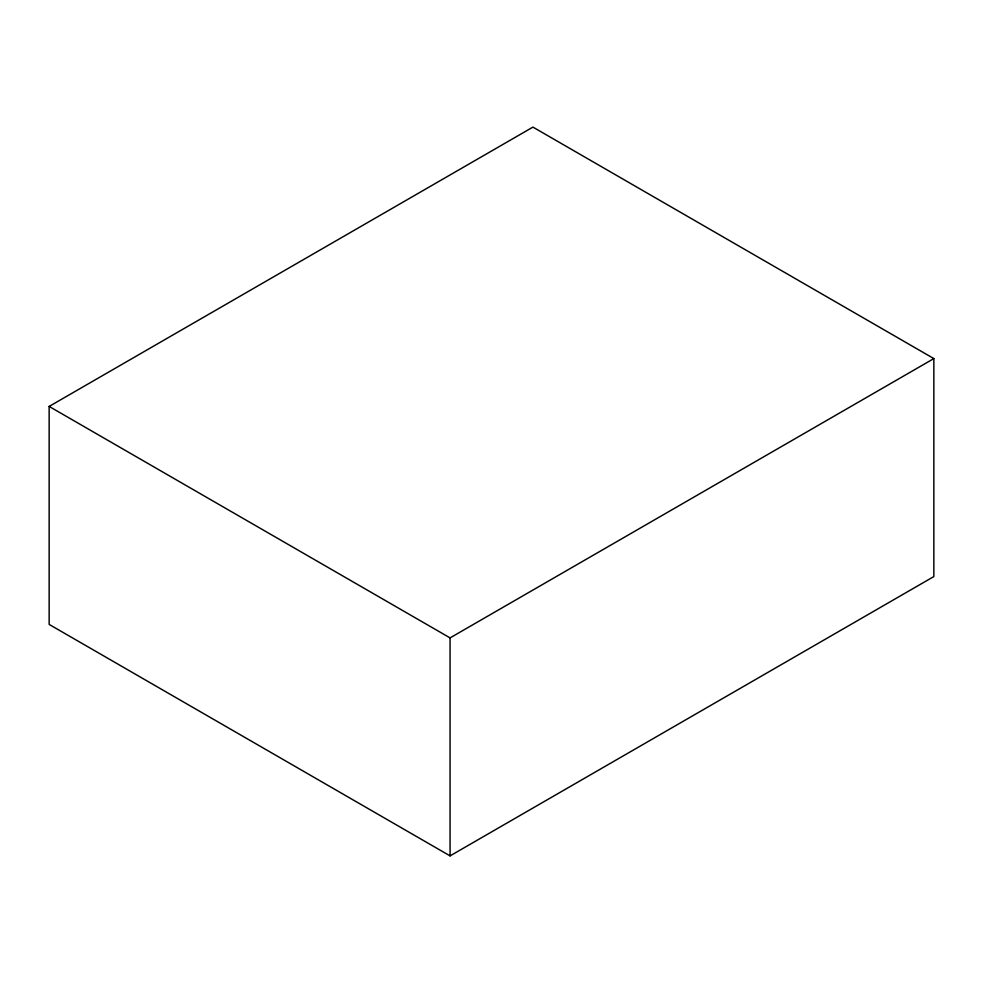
<?xml version="1.0" encoding="UTF-8"?>
<svg xmlns="http://www.w3.org/2000/svg" width="983" height="983" viewBox="0 0 983 983"><rect width="100%" height="100%" fill="white"/><g stroke="black" fill="none" stroke-linecap="round" stroke-linejoin="round"><path stroke-width="1.47" d="M49.15 406.434L532.933 127.114L933.85 358.586L933.85 576.566L450.067 855.886L49.15 624.414L49.15 406.434L450.067 637.893L933.85 358.586M450.067 637.893L450.067 855.886"/></g></svg>
